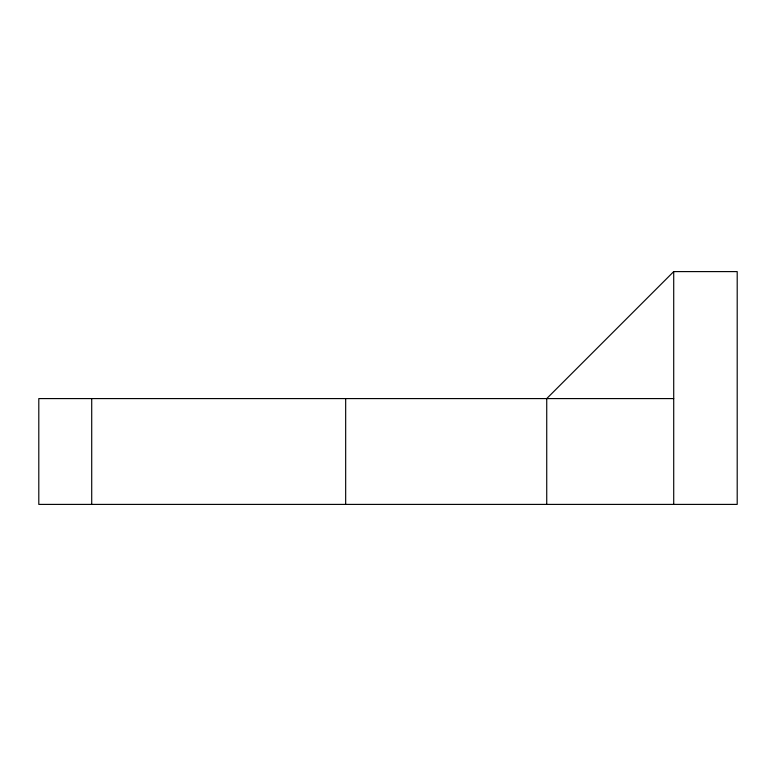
<?xml version="1.0" encoding="UTF-8"?>
<svg xmlns="http://www.w3.org/2000/svg" width="776" height="776" viewBox="0 0 776 776"><rect width="100%" height="100%" fill="white"/><g stroke="black" fill="none" stroke-linecap="round" stroke-linejoin="round"><path stroke-width="1.16" d="M673.713 398.583L38.8 398.583L38.8 504.4L737.2 504.4L737.2 271.6L673.713 271.6L546.731 398.583L546.731 504.4M673.713 271.6L673.713 504.4M345.669 398.583L345.669 504.4M91.713 398.583L91.713 504.4"/></g></svg>
